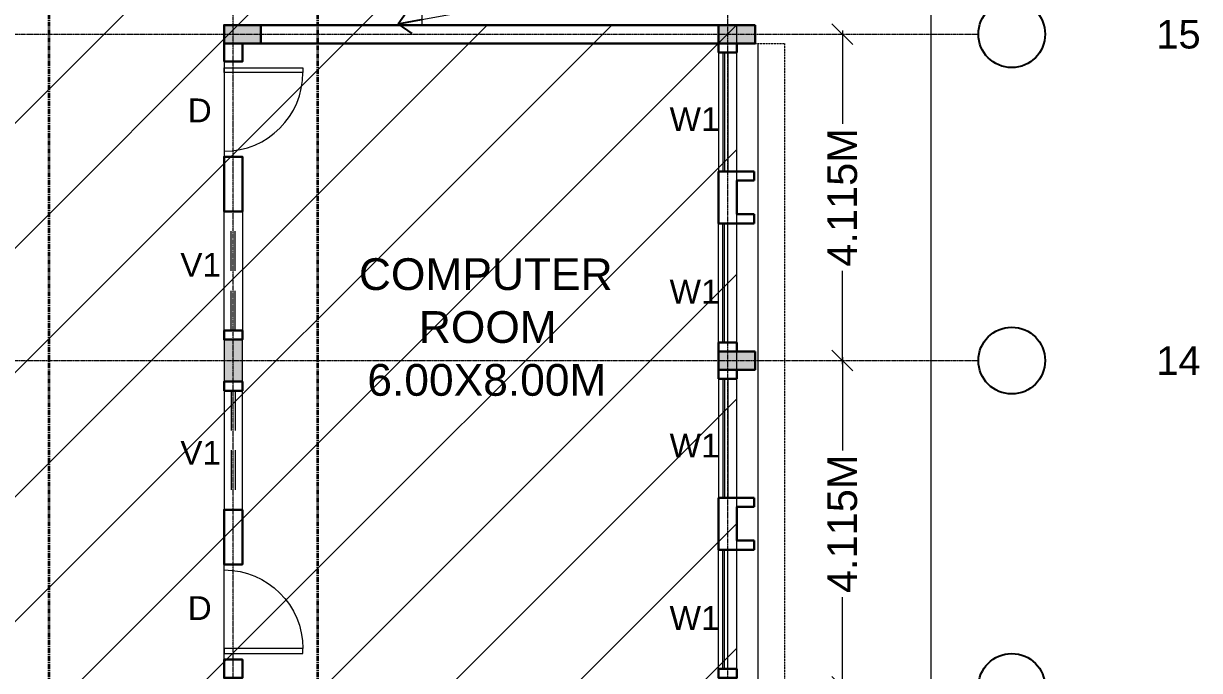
# Model space of a CAD drawing. Header units: metres. Extents: x 1545540 to 2027037, y 435419 to 693806.
# Drawn here: x 1637880 to 1652699, y 555824 to 563981 of the extents above; entities that cross this region are included whole.
import ezdxf

# ---------------------------------------------------------------- set-up
doc = ezdxf.new("R2010")
doc.units = ezdxf.units.M
doc.header["$LTSCALE"] = 1000
doc.header["$PDMODE"] = 35
doc.linetypes.add('CENTER', pattern=[2, 1.25, -0.25, 0.25, -0.25])
doc.linetypes.add('DASHED', pattern=[0.75, 0.5, -0.25])
doc.layers.get('Defpoints').update_dxf_attribs({"lineweight": 18})
for name, color, linetype, lineweight in [('- WALL', 7, 'Continuous', 30), ('Col-Hatch', 9, 'Continuous', 13), ('coloum hatch', 254, 'Continuous', 9), ('Column', 252, 'Continuous', 30), ('dimension', 6, 'Continuous', 13), ('Door', 54, 'Continuous', 13), ('grid', 21, 'CENTER', 15), ('gride dimen', 3, 'Continuous', 13), ('Hatch', 8, 'Continuous', 13), ('Hidden', 1, 'DASHED', 18), ('Section Line', 135, 'CENTER', 35), ('Text-1', 240, 'Continuous', 15), ('Text-Grid', 1, 'Continuous', 25), ('Ventilator', 6, 'DASHED', 18), ('Wall', 7, 'Continuous', 30), ('Window', 150, 'Continuous', 15), ('Window-Wall', 7, 'Continuous', 18)]:
    doc.layers.add(name, color=color, linetype=linetype, lineweight=lineweight)
doc.layers.add('text', color=7, linetype='Continuous')
doc.styles.add('dim-stylus bt', font='arial.ttf')
doc.styles.add('L120', font='simplex.shx', dxfattribs={"height": 1})
doc.dimstyles.new('1      100 (big)', dxfattribs={"dimscale": 75, "dimtxt": 5, "dimasz": 3.5, "dimexe": 1.5, "dimexo": 2, "dimgap": 1, "dimtad": 0, "dimdec": 3, "dimlfac": 0.001, "dimzin": 0, "dimdsep": 46, "dimtxsty": 'dim-stylus bt', "dimblk": 'OBLIQUE', "dimcen": 0, "dimdle": 0.6, "dimclrd": 256, "dimclre": 7, "dimclrt": 256, "dimadec": 0, "dimazin": 0, "dimtfac": 0.7, "dimtdec": 3, "dimtofl": 0, "dimtmove": 1, "dimatfit": 3, "dimldrblk": 'OPEN90', "dimfxl": 0, "dimtolj": 1, "dimtzin": 0, "dimlwd": 15, "dimlwe": 15, "dimarcsym": 0})

# ---------------------------------------------------------------- blocks, each defined once
blk = doc.blocks.new('_Oblique')
at = {"color": 0, "linetype": 'ByBlock', "lineweight": -2}
blk.add_line((-0.5, -0.5), (0.5, 0.5), dxfattribs=at)
blk = doc.blocks.new('*D244')
at = {"layer": 'Defpoints', "color": 0, "ltscale": 50, "transparency": 16777216}
for p in [(1648199, 559731), (1648215, 559731), (1648199, 555616)]:
    blk.add_point(p, dxfattribs=at)
at = {"layer": 'gride dimen', "color": 7, "lineweight": 15, "ltscale": 50, "transparency": 16777216}
for p, q in [((1648065, 559731), (1648086, 559731)), ((1648049, 555616), (1648086, 555616))]:
    blk.add_line(p, q, dxfattribs=at)
at = {"layer": 'gride dimen', "lineweight": 15, "ltscale": 50, "transparency": 16777216}
for p, q in [((1648199, 559776), (1648199, 558599)), ((1648199, 555571), (1648199, 556748))]:
    blk.add_line(p, q, dxfattribs=at)
at = {"layer": 'gride dimen', "lineweight": 15, "ltscale": 50, "transparency": 16777216, "xscale": 262.5, "yscale": 262.5, "zscale": 262.5}
for p, rotation in [((1648199, 559731), 90), ((1648199, 555616), 270)]:
    blk.add_blockref('_Oblique', p, dxfattribs=dict(at, rotation=rotation))
at = {"layer": 'gride dimen', "ltscale": 50, "transparency": 16777216, "insert": (1648199, 557673), "char_height": 375, "attachment_point": 5, "rotation": 90, "style": 'dim-stylus bt'}
blk.add_mtext('\\A1;4.115M', dxfattribs=at)
blk = doc.blocks.new('_Open90')
at = {"color": 0, "linetype": 'ByBlock', "lineweight": -2}
for p, q in [((-0.5, 0.5), (0, 0)), ((0, 0), (-1, 0)), ((0, 0), (-0.5, -0.5))]:
    blk.add_line(p, q, dxfattribs=at)
blk = doc.blocks.new('*D245')
at = {"layer": 'Defpoints', "color": 0, "ltscale": 50, "transparency": 16777216}
for p in [(1648199, 563846), (1648215, 563846), (1648215, 559731)]:
    blk.add_point(p, dxfattribs=at)
at = {"layer": 'gride dimen', "lineweight": 15, "ltscale": 50, "transparency": 16777216}
for p, q in [((1648199, 563891), (1648199, 562714)), ((1648199, 559686), (1648199, 560863))]:
    blk.add_line(p, q, dxfattribs=at)
at = {"layer": 'gride dimen', "color": 7, "lineweight": 15, "ltscale": 50, "transparency": 16777216}
for p, q in [((1648065, 563846), (1648086, 563846)), ((1648065, 559731), (1648086, 559731))]:
    blk.add_line(p, q, dxfattribs=at)
at = {"layer": 'gride dimen', "lineweight": 15, "ltscale": 50, "transparency": 16777216, "xscale": 262.5, "yscale": 262.5, "zscale": 262.5}
for p, rotation in [((1648199, 563846), 90), ((1648199, 559731), 270)]:
    blk.add_blockref('_Oblique', p, dxfattribs=dict(at, rotation=rotation))
at = {"layer": 'gride dimen', "ltscale": 50, "transparency": 16777216, "insert": (1648199, 561788), "char_height": 375, "attachment_point": 5, "rotation": 90, "style": 'dim-stylus bt'}
blk.add_mtext('\\A1;4.115M', dxfattribs=at)
blk = doc.blocks.new('CC')
at = {"layer": 'Col-Hatch', "ltscale": 0.05}
blk.add_hatch(color=256, dxfattribs=at).paths.add_polyline_path([(4078.606, 341.328), (4078.606, 341.098), (4079.066, 341.098), (4079.066, 341.328)])
at = {"layer": 'Column'}
blk.add_lwpolyline([(4078.606, 341.328), (4079.066, 341.328), (4079.066, 341.098), (4078.606, 341.098)], close=True, dxfattribs=at)
blk = doc.blocks.new('*D224')
at = {"layer": 'Defpoints', "color": 0, "ltscale": 50, "transparency": 16777216}
for p in [(1647099, 573721), (1649312, 573721), (1647099, 505851)]:
    blk.add_point(p, dxfattribs=at)
at = {"layer": 'dimension', "color": 7, "lineweight": 15, "ltscale": 50, "transparency": 16777216}
for p, q in [((1647249, 573721), (1649424, 573721)), ((1647249, 505851), (1649424, 505851))]:
    blk.add_line(p, q, dxfattribs=at)
at = {"layer": 'dimension', "lineweight": 15, "ltscale": 50, "transparency": 16777216}
for p, q in [((1649312, 573766), (1649312, 541049)), ((1649312, 505806), (1649312, 538523))]:
    blk.add_line(p, q, dxfattribs=at)
at = {"layer": 'dimension', "lineweight": 15, "ltscale": 50, "transparency": 16777216, "xscale": 300, "yscale": 300, "zscale": 300}
for p, rotation in [((1649312, 573721), 90), ((1649312, 505851), 270)]:
    blk.add_blockref('_Oblique', p, dxfattribs=dict(at, rotation=rotation))
at = {"layer": 'dimension', "ltscale": 50, "transparency": 16777216, "insert": (1649312, 539786), "char_height": 450, "attachment_point": 5, "rotation": 90, "style": 'dim-stylus bt'}
blk.add_mtext('\\A1;67.870M', dxfattribs=at)
blk = doc.blocks.new('DFG')
at = {"layer": 'Col-Hatch', "ltscale": 0.05}
blk.add_hatch(color=256, dxfattribs=at).paths.add_polyline_path([(3557.561, -332.074), (3557.561, -332.304), (3557.031, -332.304), (3557.031, -332.074)])
blk.add_lwpolyline([(3557.561, -332.074), (3557.561, -332.304), (3557.031, -332.304), (3557.031, -332.074), (3557.561, -332.074)], dxfattribs=at)
blk = doc.blocks.new('D1')
at = {"layer": 'Door', "ltscale": 0.05}
blk.add_line((1615726, 654826), (1615726, 656026), dxfattribs=at)
blk.add_lwpolyline([(1615726, 654904), (1614735, 654904), (1614735, 654964), (1615726, 654964), (1615726, 654904)], dxfattribs=at)
blk.add_arc((1615726, 654964), 992, 90, 180, dxfattribs=at)

msp = doc.modelspace()

# ---------------------------------------------------------------- hatches: boundary and pattern name
at = {"layer": 'Hatch', "ltscale": 0.05}
h = msp.add_hatch(dxfattribs=at)
h.set_pattern_fill('ANSI31', color=256, scale=350, style=0)
h.set_pattern_definition([(45, (223261.5, -345748), (-785.7724, 785.7724), [])])
h.paths.add_polyline_path([(1630598.7281, 543155.9931), (1635688.728, 543155.9931), (1635688.728, 535155.9932), (1630598.7281, 535155.9932), (1630598.7281, 509965.9937), (1636828.728, 509965.9937), (1636828.728, 505850.9938), (1646868.7278, 505850.9938), (1646868.7278, 563960.9927), (1642904, 563960.9927), (1642904.2274, 564010), (1642904.2274, 566660.9926), (1644448.7279, 566660.9926), (1644448.7279, 573120.9925), (1640408.7279, 573120.9925), (1640408.728, 569020.9926), (1637058.728, 569020.9925), (1637058.728, 573120.9925), (1633018.7281, 573120.9925), (1633018.7281, 566660.9926), (1634563.2281, 566660.9926), (1634563.2281, 563960.9927), (1630598.7281, 563960.9927)])

# ---------------------------------------------------------------- linework, layer by layer
at = {"layer": '- WALL'}
for p, q in [((1644523.7279, 563960.9927), (1640638.7279, 563960.9927)), ((1646638.7278, 563960.9927), (1644523.7279, 563960.9927)), ((1646638.7278, 563730.9927), (1640638.7279, 563730.9927)), ((1646638.7278, 562115.9927), (1646638.7278, 561460.9927)), ((1646638.7278, 562115.9927), (1647088.7278, 562115.9927)), ((1647088.7278, 562115.9927), (1647088.7278, 562000.9927)), ((1646868.7278, 562000.9927), (1646868.7278, 561575.9927)), ((1646868.7278, 562000.9927), (1647088.7278, 562000.9927)), ((1647088.7278, 561575.9927), (1646868.7278, 561575.9927)), ((1647088.7278, 561575.9927), (1647088.7278, 561460.9927)), ((1647088.7278, 561460.9927), (1646638.7278, 561460.9927)), ((1646638.7278, 559845.9928), (1646638.7278, 559960.9928)), ((1646868.7278, 559960.9928), (1646868.7278, 559845.9928)), ((1646638.7278, 559615.9928), (1646638.7278, 559500.9928)), ((1646868.7278, 559500.9928), (1646868.7278, 559615.9928)), ((1646638.7278, 557345.9928), (1646638.7278, 558000.9928)), ((1647088.7278, 558000.9928), (1646638.7278, 558000.9928)), ((1647088.7278, 557885.9928), (1647088.7278, 558000.9928)), ((1646868.7278, 557460.9928), (1646868.7278, 557885.9928)), ((1647088.7278, 557885.9928), (1646868.7278, 557885.9928)), ((1646638.7278, 557345.9928), (1647088.7278, 557345.9928)), ((1646868.7278, 557460.9928), (1647088.7278, 557460.9928)), ((1647088.7278, 557345.9928), (1647088.7278, 557460.9928))]:
    msp.add_line(p, q, dxfattribs=at)
for points in [[(1640408.7278, 563500.9929), (1640638.7278, 563500.9929), (1640638.7278, 563730.9929), (1640408.7278, 563730.9929)], [(1646868.7278, 563615.9927), (1646638.7278, 563615.9927), (1646638.7278, 563730.9927), (1646868.7278, 563730.9927)], [(1640638.7279, 561610.9929), (1640408.7279, 561610.9929), (1640408.7279, 562300.9929), (1640638.7279, 562300.9929)], [(1640408.7278, 560110.9929), (1640638.7279, 560110.9929), (1640638.7279, 559995.9928), (1640408.7278, 559995.9928)], [(1646868.7278, 559960.9928), (1646638.7278, 559960.9928), (1646638.7278, 559845.9928), (1646868.7278, 559845.9928)], [(1646868.7278, 559500.9928), (1646638.7278, 559500.9928), (1646638.7278, 559615.9928), (1646868.7278, 559615.9928)], [(1640408.7278, 559350.9927), (1640638.7279, 559350.9927), (1640638.7279, 559465.9928), (1640408.7278, 559465.9928)], [(1640638.7279, 557850.9927), (1640408.7279, 557850.9927), (1640408.7279, 557160.9926), (1640638.7279, 557160.9926)], [(1640408.7278, 555960.9927), (1640638.7278, 555960.9927), (1640638.7278, 555730.9927), (1640408.7278, 555730.9927)], [(1646868.7278, 555845.9928), (1646638.7278, 555845.9928), (1646638.7278, 555730.9928), (1646868.7278, 555730.9928)]]:
    msp.add_lwpolyline(points, close=True, dxfattribs=at)
at = {"layer": 'grid', "ltscale": 0.01}
for p, q in [((1640523.7279, 505737.7037), (1640523.7279, 576580.0684)), ((1646753.7278, 505467.7037), (1646753.7278, 576580.0684)), ((1628265.682, 563845.9927), (1649912.3508, 563845.9927)), ((1628265.682, 559730.9928), (1649912.3508, 559730.9928))]:
    msp.add_line(p, q, dxfattribs=at)
at = {"layer": 'Hatch', "ltscale": 0.05}
msp.add_lwpolyline([(1630598.7281, 543155.9931), (1635688.728, 543155.9931), (1635688.728, 535155.9932), (1630598.7281, 535155.9932), (1630598.7281, 509965.9937), (1636828.728, 509965.9937), (1636828.728, 505850.9938), (1646868.7278, 505850.9938), (1646868.7278, 563960.9927), (1642904, 563960.9927), (1642904.2274, 564010), (1642904.2274, 566660.9926), (1644448.7279, 566660.9926), (1644448.7279, 573120.9925), (1640408.7279, 573120.9925), (1640408.728, 569020.9926), (1637058.728, 569020.9926), (1637058.728, 573120.9925), (1633018.7281, 573120.9925), (1633018.7281, 566660.9926), (1634563.2281, 566660.9926), (1634563.2281, 563960.9927), (1630598.7281, 563960.9927), (1630598.7281, 543155.9931)], dxfattribs=at)
at = {"layer": 'Hidden', "color": 1, "ltscale": 0.005}
for p, q in [((1646868.7278, 563730.9927), (1647468.7278, 563730.9927)), ((1647468.7278, 563730.9927), (1647468.7278, 506080.9938))]:
    msp.add_line(p, q, dxfattribs=at)
at = {"layer": 'Section Line', "ltscale": 0.05}
for p, q in [((1638204.728, 503841.6133), (1638204.728, 578122.03)), ((1641588.2793, 503841.6133), (1641588.2793, 578122.03))]:
    msp.add_line(p, q, dxfattribs=at)
at = {"layer": 'Text-Grid'}
for centre in [(1650333.3626, 563845.9927), (1650333.3626, 559730.9928), (1650333.3626, 555615.9929)]:
    msp.add_circle(centre, 421.0118, dxfattribs=at)
at = {"layer": 'Ventilator'}
for p, q in [((1640498.7278, 560110.9929), (1640498.7278, 561610.993)), ((1640548.7278, 560110.9929), (1640548.7278, 561610.993)), ((1640498.7278, 559350.9927), (1640498.7278, 557850.9926)), ((1640548.7278, 559350.9927), (1640548.7278, 557850.9926))]:
    msp.add_line(p, q, dxfattribs=at)
at = {"layer": 'Wall'}
for p, q in [((1640638.7278, 561610.993), (1640408.7278, 561610.993)), ((1640638.7278, 557850.9926), (1640408.7278, 557850.9926))]:
    msp.add_line(p, q, dxfattribs=at)
at = {"layer": 'Window', "ltscale": 0.05}
for p, q in [((1646691.7657, 563615.9927), (1646691.7657, 562115.9927)), ((1646714.3129, 563615.9927), (1646714.3129, 562115.9927)), ((1646691.7657, 559960.9928), (1646691.7657, 561460.9927)), ((1646714.3129, 559960.9928), (1646714.3129, 561460.9927)), ((1646691.7657, 559500.9928), (1646691.7657, 558000.9928)), ((1646714.3129, 559500.9928), (1646714.3129, 558000.9928)), ((1646691.7657, 555845.9928), (1646691.7657, 557345.9928)), ((1646714.3129, 555845.9928), (1646714.3129, 557345.9928))]:
    msp.add_line(p, q, dxfattribs=at)
at = {"layer": 'Window-Wall'}
for p, q in [((1647138.7278, 506080.9938), (1647138.7278, 563730.9927)), ((1646638.7278, 563615.9927), (1646638.7278, 562115.9927)), ((1646753.7278, 563615.9927), (1646753.7278, 562115.9927)), ((1640408.7278, 560110.9929), (1640408.7278, 561610.993)), ((1640638.7278, 561610.993), (1640638.7278, 560110.9929)), ((1646638.7278, 559960.9928), (1646638.7278, 561460.9927)), ((1646753.7278, 559960.9928), (1646753.7278, 561460.9927)), ((1646638.7278, 559500.9928), (1646638.7278, 558000.9928)), ((1646753.7278, 559500.9928), (1646753.7278, 558000.9928)), ((1640408.7278, 559350.9927), (1640408.7278, 557850.9926)), ((1640638.7278, 557850.9926), (1640638.7278, 559350.9927)), ((1646638.7278, 555845.9928), (1646638.7278, 557345.9928)), ((1646753.7278, 555845.9928), (1646753.7278, 557345.9928))]:
    msp.add_line(p, q, dxfattribs=at)

# ---------------------------------------------------------------- block references
at = {"layer": 'coloum hatch', "ltscale": 0.05, "xscale": -999.9999814325156, "yscale": 999.9999814325156, "zscale": 999.9999814325156}
for p in [(5719474.6721, 222632.8902), (5725704.6719, 222632.8902), (5725704.6719, 218517.8903)]:
    msp.add_blockref('CC', p, dxfattribs=at)
at = {"layer": 'coloum hatch', "xscale": -999.9999814325156, "yscale": 999.9999814325156, "zscale": 999.9999814325156, "rotation": 90}
msp.add_blockref('DFG', (1308334.8495, 4117027.1253), dxfattribs=at)
at = {"layer": 'Door', "ltscale": 0.05, "rotation": 180}
msp.add_blockref('D1', (3256134.8365, 1218326.822), dxfattribs=at)
at = {"layer": 'Door', "ltscale": 0.05, "xscale": -1}
msp.add_blockref('D1', (3256134.8365, -98864.8365), dxfattribs=at)

# ---------------------------------------------------------------- texts
at = {"layer": 'text', "insert": (1641271.8893, 561021.0396), "char_height": 399.999993, "width": 4832.063954, "attachment_point": 1, "rotation": 0.00000001, "style": 'L120'}
msp.add_mtext('\\pi834.72;{\\fArial|b0|i0|c0|p34;COMPUTER \\P\\pi1590;ROOM\\P\\pi941;6.00X8.00M}', dxfattribs=at)
at = {"layer": 'Text-1', "char_height": 300, "width": 1299.406916, "attachment_point": 1, "rotation": 0.00000001, "style": 'L120'}
for s, insert in [('\\pi525.69;{\\fArial|b0|i0|c0|p34;D}', (1639423.5617, 563035.4622)), ('\\pi376.41;{\\fArial|b0|i0|c0|p34;W1}', (1645645.3206, 562924.8449)), ('\\pi432.79;{\\fArial|b0|i0|c0|p34;V1}', (1639423.5617, 561088.1846)), ('\\pi376.41;{\\fArial|b0|i0|c0|p34;W1}', (1645645.3206, 560749.8753)), ('\\pi432.79;{\\fArial|b0|i0|c0|p34;V1}', (1639423.5617, 558718.6247)), ('\\pi376.41;{\\fArial|b0|i0|c0|p34;W1}', (1645645.3206, 558809.8447)), ('\\pi525.69;{\\fArial|b0|i0|c0|p34;D}', (1639423.5617, 556760.4232)), ('\\pi376.41;{\\fArial|b0|i0|c0|p34;W1}', (1645645.3206, 556634.875))]:
    msp.add_mtext(s, dxfattribs=dict(at, insert=insert))
at = {"layer": 'Text-Grid', "char_height": 360.000023, "width": 4832.064347, "attachment_point": 3, "rotation": 359.99999997, "style": 'L120'}
for s, insert in [('{\\fArial|b0|i0|c0|p34;15}', (1652713.8339, 564025.8407)), ('{\\fArial|b0|i0|c0|p34;14}', (1652713.8339, 559910.8408))]:
    msp.add_mtext(s, dxfattribs=dict(at, insert=insert))

# ---------------------------------------------------------------- dimensions: what is measured, and where the dimension line sits
at = {"layer": 'dimension', "ltscale": 50}
dim = msp.add_aligned_dim(p1=(1647098.7278, 505850.9938), p2=(1647098.7278, 573720.9925), distance=-2213.1795, dimstyle='1      100 (big)', override={"dimtxt": 6, "dimasz": 4, "dimpost": 'M\\X'}, dxfattribs=at)
dim.commit()
dim.dimension.update_dxf_attribs({"geometry": '*D224', "text_midpoint": (1649311.9073, 539785.9931)})
at = {"layer": 'gride dimen', "ltscale": 50}
for base, p1, p2, picture, middle in [((1648198.643, 563845.9927), (1648214.6509, 559730.9928), (1648214.6509, 563845.9927), '*D245', (1648198.643, 561788.4927)), ((1648198.643, 559730.9928), (1648198.643, 555615.9929), (1648214.6509, 559730.9928), '*D244', (1648198.643, 557673.4928))]:
    dim = msp.add_linear_dim(base=base, p1=p1, p2=p2, angle=90, dimstyle='1      100 (big)', override={"dimpost": 'M\\X'}, dxfattribs=at)
    dim.commit()
    dim.dimension.update_dxf_attribs({"geometry": picture, "text_midpoint": middle})

# ---------------------------------------------------------------- leaders
at = {"layer": 'dimension', "ltscale": 50}
msp.add_leader([(1642601.5244, 563976.2617), (1647561.9468, 564886.6401), (1652348.1182, 564886.6401)], dimstyle='1      100 (big)', override={"dimtxt": 6, "dimasz": 4}, dxfattribs=at)

doc.saveas('drawing.dxf')
